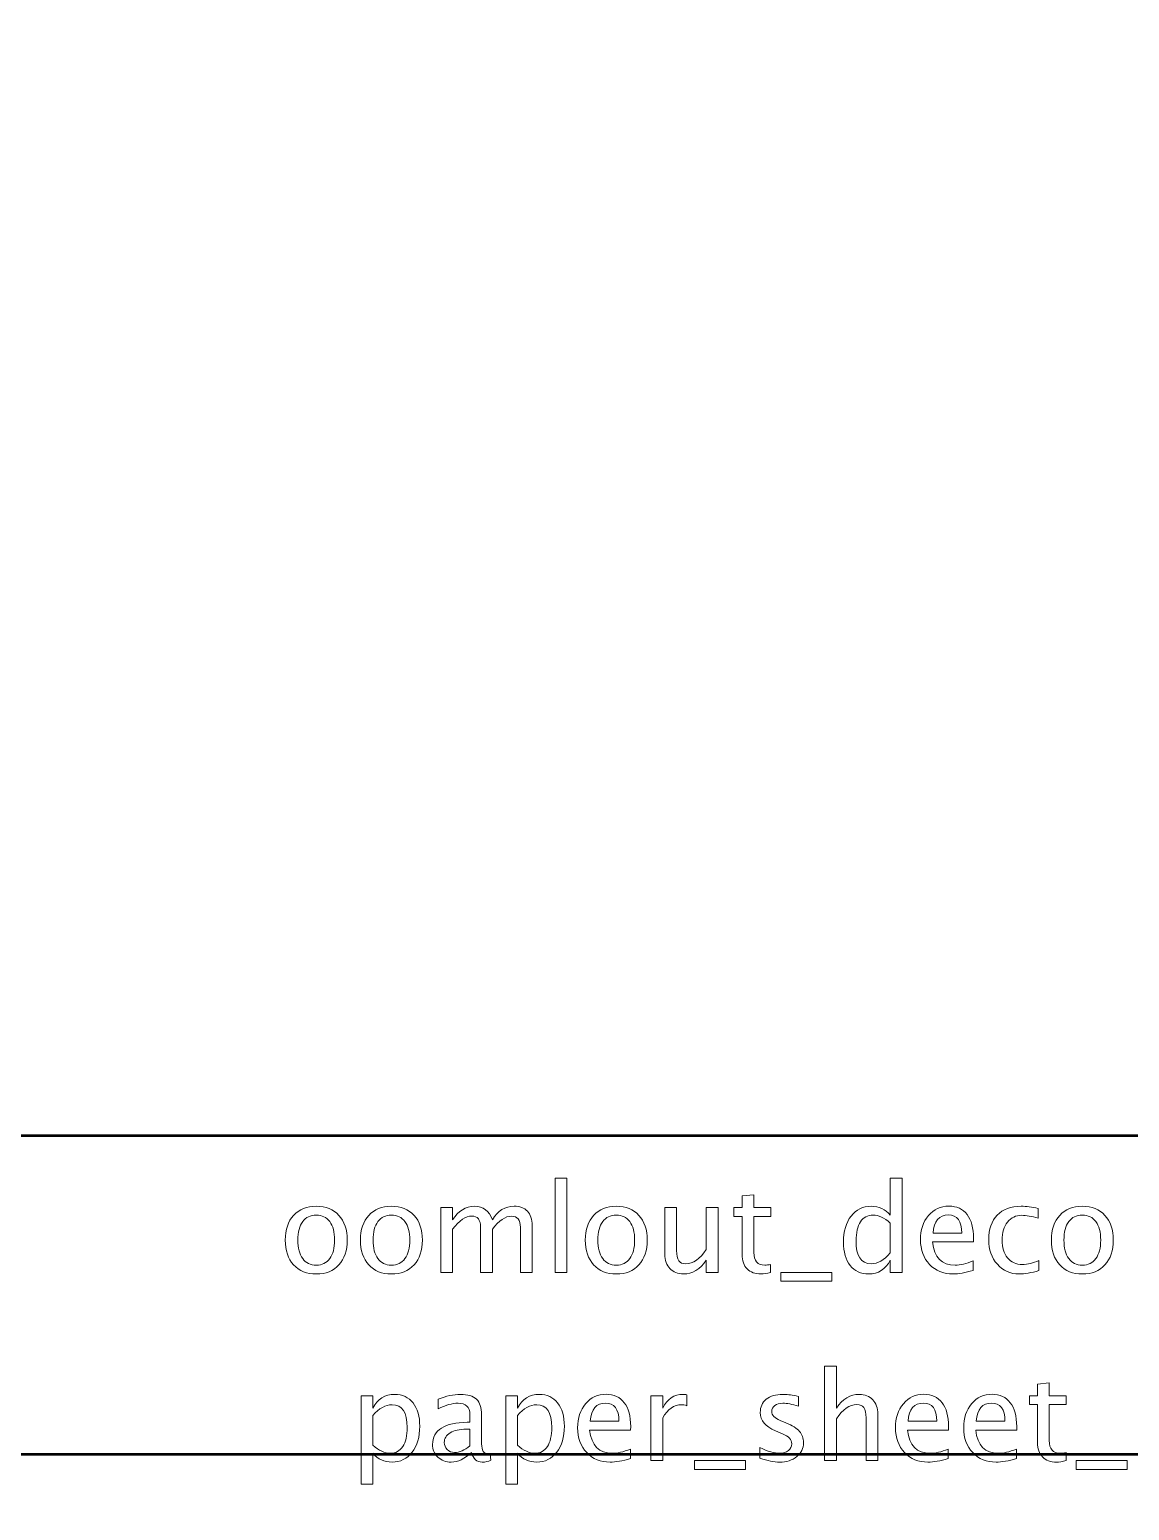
# Model space of a CAD drawing. Header units: centimetres. Extents: x -144 to 123, y -121 to 149.
# Drawn here: x -26.61 to -19.01, y -45.39 to -35.15 of the extents above; entities that cross this region are included whole.
import ezdxf

# ---------------------------------------------------------------- set-up
doc = ezdxf.new("R2010")
doc.units = ezdxf.units.CM
doc.header["$MEASUREMENT"] = 0
doc.layers.add('Layer 1', color=7, linetype='Continuous')

msp = doc.modelspace()

# ---------------------------------------------------------------- linework, layer by layer
at = {"layer": 'Layer 1', "color": 4, "lineweight": 53}
msp.add_lwpolyline([(-38, -44.99997), (8, -44.99997), (8, 19.00001), (-38, 19.00001), (-38, -44.99997)], close=True, dxfattribs=at)
at = {"layer": 'Layer 1', "lineweight": 53}
msp.add_open_spline([(-38.95, -46.7), (-38.95, -46.7), (-38.95, -43.3), (-38.95, -43.3), (-38.95, -43.3), (-38.95, -43.02386), (-38.72614, -42.8), (-38.45, -42.8), (-38.45, -42.8), (-38.45, -42.8), (8.45, -42.8), (8.45, -42.8), (8.45, -42.8), (8.72614, -42.8), (8.95, -43.02386), (8.95, -43.3), (8.95, -43.3), (8.95, -43.3), (8.95, -46.7), (8.95, -46.7), (8.95, -46.7), (8.95, -46.97614), (8.72614, -47.2), (8.45, -47.2), (8.45, -47.2), (8.45, -47.2), (-38.45, -47.2), (-38.45, -47.2), (-38.45, -47.2), (-38.72614, -47.2), (-38.95, -46.97614), (-38.95, -46.7)], degree=3, knots=[0, 0, 0, 0, 0.11111111, 0.11111111, 0.11111111, 0.11111111, 0.22222222, 0.22222222, 0.22222222, 0.22222222, 0.33333333, 0.33333333, 0.33333333, 0.33333333, 0.44444444, 0.44444444, 0.44444444, 0.44444444, 0.55555556, 0.55555556, 0.55555556, 0.55555556, 0.66666667, 0.66666667, 0.66666667, 0.66666667, 0.77777778, 0.77777778, 0.77777778, 0.77777778, 1, 1, 1, 1], dxfattribs=at)
at = {"layer": 'Layer 1', "color": 5, "lineweight": 9}
for points, knots in [([(-22.97862, -43.74469), (-22.97862, -43.74469), (-22.97862, -43.09191), (-22.97862, -43.09191), (-22.97862, -43.09191), (-22.97862, -43.09191), (-22.89734, -43.09191), (-22.89734, -43.09191), (-22.89734, -43.09191), (-22.89734, -43.09191), (-22.89734, -43.74469), (-22.89734, -43.74469), (-22.89734, -43.74469), (-22.89734, -43.74469), (-22.97862, -43.74469), (-22.97862, -43.74469)], [0, 0, 0, 0, 0.2, 0.2, 0.2, 0.2, 0.4, 0.4, 0.4, 0.4, 0.6, 0.6, 0.6, 0.6, 1, 1, 1, 1]), ([(-20.65959, -43.74469), (-20.65959, -43.74469), (-20.65959, -43.66045), (-20.65959, -43.66045), (-20.65959, -43.66045), (-20.69275, -43.72338), (-20.7427, -43.75485), (-20.80945, -43.75485), (-20.80945, -43.75485), (-20.86363, -43.75485), (-20.90625, -43.73524), (-20.93729, -43.69587), (-20.93729, -43.69587), (-20.96834, -43.6565), (-20.98386, -43.60273), (-20.98386, -43.53457), (-20.98386, -43.53457), (-20.98386, -43.46007), (-20.96622, -43.4001), (-20.93108, -43.35466), (-20.93108, -43.35466), (-20.89581, -43.30936), (-20.84952, -43.28664), (-20.79209, -43.28664), (-20.79209, -43.28664), (-20.73889, -43.28664), (-20.69458, -43.30696), (-20.65959, -43.34774), (-20.65959, -43.34774), (-20.65959, -43.34774), (-20.65959, -43.09191), (-20.65959, -43.09191), (-20.65959, -43.09191), (-20.65959, -43.09191), (-20.5783, -43.09191), (-20.5783, -43.09191), (-20.5783, -43.09191), (-20.5783, -43.09191), (-20.5783, -43.74469), (-20.5783, -43.74469), (-20.5783, -43.74469), (-20.5783, -43.74469), (-20.65959, -43.74469), (-20.65959, -43.74469)], [0, 0, 0, 0, 0.08333333, 0.08333333, 0.08333333, 0.08333333, 0.16666667, 0.16666667, 0.16666667, 0.16666667, 0.25, 0.25, 0.25, 0.25, 0.33333333, 0.33333333, 0.33333333, 0.33333333, 0.41666667, 0.41666667, 0.41666667, 0.41666667, 0.5, 0.5, 0.5, 0.5, 0.58333333, 0.58333333, 0.58333333, 0.58333333, 0.66666667, 0.66666667, 0.66666667, 0.66666667, 0.75, 0.75, 0.75, 0.75, 0.83333333, 0.83333333, 0.83333333, 0.83333333, 1, 1, 1, 1]), ([(-21.48763, -43.74455), (-21.51275, -43.75146), (-21.53462, -43.75485), (-21.5531, -43.75485), (-21.5531, -43.75485), (-21.59459, -43.75485), (-21.62691, -43.743), (-21.65005, -43.71929), (-21.65005, -43.71929), (-21.67333, -43.69558), (-21.6849, -43.6627), (-21.6849, -43.62051), (-21.6849, -43.62051), (-21.6849, -43.62051), (-21.6849, -43.35692), (-21.6849, -43.35692), (-21.6849, -43.35692), (-21.6849, -43.35692), (-21.74107, -43.35692), (-21.74107, -43.35692), (-21.74107, -43.35692), (-21.74107, -43.35692), (-21.74107, -43.29595), (-21.74107, -43.29595), (-21.74107, -43.29595), (-21.74107, -43.29595), (-21.6849, -43.29595), (-21.6849, -43.29595), (-21.6849, -43.29595), (-21.6849, -43.29595), (-21.6849, -43.21482), (-21.6849, -43.21482), (-21.6849, -43.21482), (-21.6849, -43.21482), (-21.60362, -43.20705), (-21.60362, -43.20705), (-21.60362, -43.20705), (-21.60362, -43.20705), (-21.60362, -43.29595), (-21.60362, -43.29595), (-21.60362, -43.29595), (-21.60362, -43.29595), (-21.48594, -43.29595), (-21.48594, -43.29595), (-21.48594, -43.29595), (-21.48594, -43.29595), (-21.48594, -43.35692), (-21.48594, -43.35692), (-21.48594, -43.35692), (-21.48594, -43.35692), (-21.60362, -43.35692), (-21.60362, -43.35692), (-21.60362, -43.35692), (-21.60362, -43.35692), (-21.60362, -43.60584), (-21.60362, -43.60584), (-21.60362, -43.60584), (-21.60362, -43.66454), (-21.57808, -43.69389), (-21.52714, -43.69389), (-21.52714, -43.69389), (-21.51627, -43.69389), (-21.50315, -43.69206), (-21.48763, -43.68853), (-21.48763, -43.68853), (-21.48763, -43.68853), (-21.48763, -43.74455), (-21.48763, -43.74455)], [0, 0, 0, 0, 0.05555556, 0.05555556, 0.05555556, 0.05555556, 0.11111111, 0.11111111, 0.11111111, 0.11111111, 0.16666667, 0.16666667, 0.16666667, 0.16666667, 0.22222222, 0.22222222, 0.22222222, 0.22222222, 0.27777778, 0.27777778, 0.27777778, 0.27777778, 0.33333333, 0.33333333, 0.33333333, 0.33333333, 0.38888889, 0.38888889, 0.38888889, 0.38888889, 0.44444444, 0.44444444, 0.44444444, 0.44444444, 0.5, 0.5, 0.5, 0.5, 0.55555556, 0.55555556, 0.55555556, 0.55555556, 0.61111111, 0.61111111, 0.61111111, 0.61111111, 0.66666667, 0.66666667, 0.66666667, 0.66666667, 0.72222222, 0.72222222, 0.72222222, 0.72222222, 0.77777778, 0.77777778, 0.77777778, 0.77777778, 0.83333333, 0.83333333, 0.83333333, 0.83333333, 0.88888889, 0.88888889, 0.88888889, 0.88888889, 1, 1, 1, 1]), ([(-24.63076, -43.75485), (-24.69666, -43.75485), (-24.74887, -43.73382), (-24.78726, -43.69177), (-24.78726, -43.69177), (-24.82578, -43.64972), (-24.84497, -43.59257), (-24.84497, -43.52046), (-24.84497, -43.52046), (-24.84497, -43.4485), (-24.82578, -43.39149), (-24.78726, -43.34958), (-24.78726, -43.34958), (-24.74887, -43.30767), (-24.69666, -43.28664), (-24.63076, -43.28664), (-24.63076, -43.28664), (-24.56486, -43.28664), (-24.51265, -43.30767), (-24.47427, -43.34958), (-24.47427, -43.34958), (-24.43575, -43.39149), (-24.41655, -43.4485), (-24.41655, -43.52046), (-24.41655, -43.52046), (-24.41655, -43.59257), (-24.43575, -43.64972), (-24.47427, -43.69177), (-24.47427, -43.69177), (-24.51265, -43.73382), (-24.56486, -43.75485), (-24.63076, -43.75485)], [0, 0, 0, 0, 0.11111111, 0.11111111, 0.11111111, 0.11111111, 0.22222222, 0.22222222, 0.22222222, 0.22222222, 0.33333333, 0.33333333, 0.33333333, 0.33333333, 0.44444444, 0.44444444, 0.44444444, 0.44444444, 0.55555556, 0.55555556, 0.55555556, 0.55555556, 0.66666667, 0.66666667, 0.66666667, 0.66666667, 0.77777778, 0.77777778, 0.77777778, 0.77777778, 1, 1, 1, 1]), ([(-24.11062, -43.75485), (-24.17652, -43.75485), (-24.22873, -43.73382), (-24.26712, -43.69177), (-24.26712, -43.69177), (-24.30564, -43.64972), (-24.32483, -43.59257), (-24.32483, -43.52046), (-24.32483, -43.52046), (-24.32483, -43.4485), (-24.30564, -43.39149), (-24.26712, -43.34958), (-24.26712, -43.34958), (-24.22873, -43.30767), (-24.17652, -43.28664), (-24.11062, -43.28664), (-24.11062, -43.28664), (-24.04472, -43.28664), (-23.99251, -43.30767), (-23.95413, -43.34958), (-23.95413, -43.34958), (-23.91561, -43.39149), (-23.89641, -43.4485), (-23.89641, -43.52046), (-23.89641, -43.52046), (-23.89641, -43.59257), (-23.91561, -43.64972), (-23.95413, -43.69177), (-23.95413, -43.69177), (-23.99251, -43.73382), (-24.04472, -43.75485), (-24.11062, -43.75485)], [0, 0, 0, 0, 0.11111111, 0.11111111, 0.11111111, 0.11111111, 0.22222222, 0.22222222, 0.22222222, 0.22222222, 0.33333333, 0.33333333, 0.33333333, 0.33333333, 0.44444444, 0.44444444, 0.44444444, 0.44444444, 0.55555556, 0.55555556, 0.55555556, 0.55555556, 0.66666667, 0.66666667, 0.66666667, 0.66666667, 0.77777778, 0.77777778, 0.77777778, 0.77777778, 1, 1, 1, 1]), ([(-23.76913, -43.74469), (-23.76913, -43.74469), (-23.76913, -43.29595), (-23.76913, -43.29595), (-23.76913, -43.29595), (-23.76913, -43.29595), (-23.68785, -43.29595), (-23.68785, -43.29595), (-23.68785, -43.29595), (-23.68785, -43.29595), (-23.68785, -43.38076), (-23.68785, -43.38076), (-23.68785, -43.38076), (-23.6482, -43.31797), (-23.5974, -43.28664), (-23.53517, -43.28664), (-23.53517, -43.28664), (-23.47519, -43.28664), (-23.43441, -43.31797), (-23.41268, -43.38076), (-23.41268, -43.38076), (-23.37416, -43.3174), (-23.32392, -43.28579), (-23.26226, -43.28579), (-23.26226, -43.28579), (-23.22289, -43.28579), (-23.19227, -43.29737), (-23.17039, -43.32065), (-23.17039, -43.32065), (-23.14852, -43.34393), (-23.13751, -43.37653), (-23.13751, -43.41844), (-23.13751, -43.41844), (-23.13751, -43.41844), (-23.13751, -43.74469), (-23.13751, -43.74469), (-23.13751, -43.74469), (-23.13751, -43.74469), (-23.21879, -43.74469), (-23.21879, -43.74469), (-23.21879, -43.74469), (-23.21879, -43.74469), (-23.21879, -43.43185), (-23.21879, -43.43185), (-23.21879, -43.43185), (-23.21879, -43.38076), (-23.23911, -43.35522), (-23.27975, -43.35522), (-23.27975, -43.35522), (-23.32195, -43.35522), (-23.36626, -43.385), (-23.41268, -43.44469), (-23.41268, -43.44469), (-23.41268, -43.44469), (-23.41268, -43.74469), (-23.41268, -43.74469), (-23.41268, -43.74469), (-23.41268, -43.74469), (-23.49396, -43.74469), (-23.49396, -43.74469), (-23.49396, -43.74469), (-23.49396, -43.74469), (-23.49396, -43.43156), (-23.49396, -43.43156), (-23.49396, -43.43156), (-23.49396, -43.38006), (-23.51456, -43.35438), (-23.55591, -43.35438), (-23.55591, -43.35438), (-23.59697, -43.35438), (-23.641, -43.38429), (-23.68785, -43.44426), (-23.68785, -43.44426), (-23.68785, -43.44426), (-23.68785, -43.74469), (-23.68785, -43.74469), (-23.68785, -43.74469), (-23.68785, -43.74469), (-23.76913, -43.74469), (-23.76913, -43.74469)], [0, 0, 0, 0, 0.04761905, 0.04761905, 0.04761905, 0.04761905, 0.0952381, 0.0952381, 0.0952381, 0.0952381, 0.14285714, 0.14285714, 0.14285714, 0.14285714, 0.19047619, 0.19047619, 0.19047619, 0.19047619, 0.23809524, 0.23809524, 0.23809524, 0.23809524, 0.28571429, 0.28571429, 0.28571429, 0.28571429, 0.33333333, 0.33333333, 0.33333333, 0.33333333, 0.38095238, 0.38095238, 0.38095238, 0.38095238, 0.42857143, 0.42857143, 0.42857143, 0.42857143, 0.47619048, 0.47619048, 0.47619048, 0.47619048, 0.52380952, 0.52380952, 0.52380952, 0.52380952, 0.57142857, 0.57142857, 0.57142857, 0.57142857, 0.61904762, 0.61904762, 0.61904762, 0.61904762, 0.66666667, 0.66666667, 0.66666667, 0.66666667, 0.71428571, 0.71428571, 0.71428571, 0.71428571, 0.76190476, 0.76190476, 0.76190476, 0.76190476, 0.80952381, 0.80952381, 0.80952381, 0.80952381, 0.85714286, 0.85714286, 0.85714286, 0.85714286, 0.9047619, 0.9047619, 0.9047619, 0.9047619, 1, 1, 1, 1]), ([(-22.55528, -43.75485), (-22.62118, -43.75485), (-22.67339, -43.73382), (-22.71178, -43.69177), (-22.71178, -43.69177), (-22.7503, -43.64972), (-22.76949, -43.59257), (-22.76949, -43.52046), (-22.76949, -43.52046), (-22.76949, -43.4485), (-22.7503, -43.39149), (-22.71178, -43.34958), (-22.71178, -43.34958), (-22.67339, -43.30767), (-22.62118, -43.28664), (-22.55528, -43.28664), (-22.55528, -43.28664), (-22.48938, -43.28664), (-22.43717, -43.30767), (-22.39879, -43.34958), (-22.39879, -43.34958), (-22.36027, -43.39149), (-22.34107, -43.4485), (-22.34107, -43.52046), (-22.34107, -43.52046), (-22.34107, -43.59257), (-22.36027, -43.64972), (-22.39879, -43.69177), (-22.39879, -43.69177), (-22.43717, -43.73382), (-22.48938, -43.75485), (-22.55528, -43.75485)], [0, 0, 0, 0, 0.11111111, 0.11111111, 0.11111111, 0.11111111, 0.22222222, 0.22222222, 0.22222222, 0.22222222, 0.33333333, 0.33333333, 0.33333333, 0.33333333, 0.44444444, 0.44444444, 0.44444444, 0.44444444, 0.55555556, 0.55555556, 0.55555556, 0.55555556, 0.66666667, 0.66666667, 0.66666667, 0.66666667, 0.77777778, 0.77777778, 0.77777778, 0.77777778, 1, 1, 1, 1]), ([(-21.9327, -43.74469), (-21.9327, -43.74469), (-21.9327, -43.66031), (-21.9327, -43.66031), (-21.9327, -43.66031), (-21.97602, -43.72338), (-22.02865, -43.75485), (-22.09046, -43.75485), (-22.09046, -43.75485), (-22.12969, -43.75485), (-22.16087, -43.74257), (-22.18402, -43.71788), (-22.18402, -43.71788), (-22.2073, -43.69318), (-22.21887, -43.66002), (-22.21887, -43.61811), (-22.21887, -43.61811), (-22.21887, -43.61811), (-22.21887, -43.29595), (-22.21887, -43.29595), (-22.21887, -43.29595), (-22.21887, -43.29595), (-22.13759, -43.29595), (-22.13759, -43.29595), (-22.13759, -43.29595), (-22.13759, -43.29595), (-22.13759, -43.59158), (-22.13759, -43.59158), (-22.13759, -43.59158), (-22.13759, -43.62531), (-22.13265, -43.64916), (-22.12291, -43.66327), (-22.12291, -43.66327), (-22.11304, -43.67752), (-22.09667, -43.68458), (-22.07367, -43.68458), (-22.07367, -43.68458), (-22.02399, -43.68458), (-21.97686, -43.65198), (-21.9327, -43.58664), (-21.9327, -43.58664), (-21.9327, -43.58664), (-21.9327, -43.29595), (-21.9327, -43.29595), (-21.9327, -43.29595), (-21.9327, -43.29595), (-21.85141, -43.29595), (-21.85141, -43.29595), (-21.85141, -43.29595), (-21.85141, -43.29595), (-21.85141, -43.74469), (-21.85141, -43.74469), (-21.85141, -43.74469), (-21.85141, -43.74469), (-21.9327, -43.74469), (-21.9327, -43.74469)], [0, 0, 0, 0, 0.06666667, 0.06666667, 0.06666667, 0.06666667, 0.13333333, 0.13333333, 0.13333333, 0.13333333, 0.2, 0.2, 0.2, 0.2, 0.26666667, 0.26666667, 0.26666667, 0.26666667, 0.33333333, 0.33333333, 0.33333333, 0.33333333, 0.4, 0.4, 0.4, 0.4, 0.46666667, 0.46666667, 0.46666667, 0.46666667, 0.53333333, 0.53333333, 0.53333333, 0.53333333, 0.6, 0.6, 0.6, 0.6, 0.66666667, 0.66666667, 0.66666667, 0.66666667, 0.73333333, 0.73333333, 0.73333333, 0.73333333, 0.8, 0.8, 0.8, 0.8, 0.86666667, 0.86666667, 0.86666667, 0.86666667, 1, 1, 1, 1]), ([(-20.08611, -43.7303), (-20.14072, -43.74667), (-20.18742, -43.75485), (-20.22637, -43.75485), (-20.22637, -43.75485), (-20.29283, -43.75485), (-20.34688, -43.73284), (-20.38851, -43.68895), (-20.38851, -43.68895), (-20.43014, -43.64507), (-20.45102, -43.5882), (-20.45102, -43.51821), (-20.45102, -43.51821), (-20.45102, -43.45033), (-20.43268, -43.39459), (-20.39585, -43.35099), (-20.39585, -43.35099), (-20.35902, -43.30753), (-20.31188, -43.28579), (-20.25445, -43.28579), (-20.25445, -43.28579), (-20.20012, -43.28579), (-20.15807, -43.30513), (-20.12844, -43.34379), (-20.12844, -43.34379), (-20.09881, -43.38246), (-20.08399, -43.43721), (-20.08399, -43.50819), (-20.08399, -43.50819), (-20.08399, -43.50819), (-20.08441, -43.53302), (-20.08441, -43.53302), (-20.08441, -43.53302), (-20.08441, -43.53302), (-20.36805, -43.53302), (-20.36805, -43.53302), (-20.36805, -43.53302), (-20.35619, -43.64027), (-20.30384, -43.69389), (-20.21113, -43.69389), (-20.21113, -43.69389), (-20.17712, -43.69389), (-20.13549, -43.68429), (-20.08611, -43.6651), (-20.08611, -43.6651), (-20.08611, -43.6651), (-20.08611, -43.7303), (-20.08611, -43.7303)], [0, 0, 0, 0, 0.07692308, 0.07692308, 0.07692308, 0.07692308, 0.15384615, 0.15384615, 0.15384615, 0.15384615, 0.23076923, 0.23076923, 0.23076923, 0.23076923, 0.30769231, 0.30769231, 0.30769231, 0.30769231, 0.38461538, 0.38461538, 0.38461538, 0.38461538, 0.46153846, 0.46153846, 0.46153846, 0.46153846, 0.53846154, 0.53846154, 0.53846154, 0.53846154, 0.61538462, 0.61538462, 0.61538462, 0.61538462, 0.69230769, 0.69230769, 0.69230769, 0.69230769, 0.76923077, 0.76923077, 0.76923077, 0.76923077, 0.84615385, 0.84615385, 0.84615385, 0.84615385, 1, 1, 1, 1]), ([(-19.63215, -43.73114), (-19.68478, -43.74695), (-19.73022, -43.75485), (-19.76846, -43.75485), (-19.76846, -43.75485), (-19.82914, -43.75485), (-19.87937, -43.73241), (-19.91931, -43.68768), (-19.91931, -43.68768), (-19.95924, -43.64281), (-19.97928, -43.58622), (-19.97928, -43.51806), (-19.97928, -43.51806), (-19.97928, -43.44525), (-19.95952, -43.38838), (-19.92001, -43.34774), (-19.92001, -43.34774), (-19.8805, -43.30696), (-19.82533, -43.28664), (-19.75449, -43.28664), (-19.75449, -43.28664), (-19.71963, -43.28664), (-19.68041, -43.29144), (-19.63723, -43.30103), (-19.63723, -43.30103), (-19.63723, -43.30103), (-19.63723, -43.36962), (-19.63723, -43.36962), (-19.63723, -43.36962), (-19.68309, -43.35607), (-19.72048, -43.3493), (-19.74927, -43.3493), (-19.74927, -43.3493), (-19.79104, -43.3493), (-19.82448, -43.36496), (-19.84946, -43.39614), (-19.84946, -43.39614), (-19.87443, -43.42733), (-19.88699, -43.46896), (-19.88699, -43.52089), (-19.88699, -43.52089), (-19.88699, -43.57126), (-19.87401, -43.6119), (-19.84819, -43.64309), (-19.84819, -43.64309), (-19.82236, -43.67413), (-19.78864, -43.68966), (-19.74673, -43.68966), (-19.74673, -43.68966), (-19.70962, -43.68966), (-19.67152, -43.68006), (-19.63215, -43.66087), (-19.63215, -43.66087), (-19.63215, -43.66087), (-19.63215, -43.73114), (-19.63215, -43.73114)], [0, 0, 0, 0, 0.06666667, 0.06666667, 0.06666667, 0.06666667, 0.13333333, 0.13333333, 0.13333333, 0.13333333, 0.2, 0.2, 0.2, 0.2, 0.26666667, 0.26666667, 0.26666667, 0.26666667, 0.33333333, 0.33333333, 0.33333333, 0.33333333, 0.4, 0.4, 0.4, 0.4, 0.46666667, 0.46666667, 0.46666667, 0.46666667, 0.53333333, 0.53333333, 0.53333333, 0.53333333, 0.6, 0.6, 0.6, 0.6, 0.66666667, 0.66666667, 0.66666667, 0.66666667, 0.73333333, 0.73333333, 0.73333333, 0.73333333, 0.8, 0.8, 0.8, 0.8, 0.86666667, 0.86666667, 0.86666667, 0.86666667, 1, 1, 1, 1]), ([(-19.33143, -43.75485), (-19.39733, -43.75485), (-19.44954, -43.73382), (-19.48793, -43.69177), (-19.48793, -43.69177), (-19.52645, -43.64972), (-19.54564, -43.59257), (-19.54564, -43.52046), (-19.54564, -43.52046), (-19.54564, -43.4485), (-19.52645, -43.39149), (-19.48793, -43.34958), (-19.48793, -43.34958), (-19.44954, -43.30767), (-19.39733, -43.28664), (-19.33143, -43.28664), (-19.33143, -43.28664), (-19.26553, -43.28664), (-19.21332, -43.30767), (-19.17494, -43.34958), (-19.17494, -43.34958), (-19.13642, -43.39149), (-19.11722, -43.4485), (-19.11722, -43.52046), (-19.11722, -43.52046), (-19.11722, -43.59257), (-19.13642, -43.64972), (-19.17494, -43.69177), (-19.17494, -43.69177), (-19.21332, -43.73382), (-19.26553, -43.75485), (-19.33143, -43.75485)], [0, 0, 0, 0, 0.11111111, 0.11111111, 0.11111111, 0.11111111, 0.22222222, 0.22222222, 0.22222222, 0.22222222, 0.33333333, 0.33333333, 0.33333333, 0.33333333, 0.44444444, 0.44444444, 0.44444444, 0.44444444, 0.55555556, 0.55555556, 0.55555556, 0.55555556, 0.66666667, 0.66666667, 0.66666667, 0.66666667, 0.77777778, 0.77777778, 0.77777778, 0.77777778, 1, 1, 1, 1]), ([(-24.6309, -43.69389), (-24.59069, -43.69389), (-24.55936, -43.67879), (-24.53706, -43.64845), (-24.53706, -43.64845), (-24.51491, -43.61825), (-24.50376, -43.5755), (-24.50376, -43.52046), (-24.50376, -43.52046), (-24.50376, -43.46557), (-24.51491, -43.42296), (-24.53706, -43.39276), (-24.53706, -43.39276), (-24.55936, -43.3627), (-24.59069, -43.3476), (-24.6309, -43.3476), (-24.6309, -43.3476), (-24.67126, -43.3476), (-24.70259, -43.3627), (-24.7246, -43.39276), (-24.7246, -43.39276), (-24.74676, -43.42296), (-24.75776, -43.46557), (-24.75776, -43.52046), (-24.75776, -43.52046), (-24.75776, -43.5755), (-24.74676, -43.61825), (-24.7246, -43.64845), (-24.7246, -43.64845), (-24.70259, -43.67879), (-24.67126, -43.69389), (-24.6309, -43.69389)], [0, 0, 0, 0, 0.11111111, 0.11111111, 0.11111111, 0.11111111, 0.22222222, 0.22222222, 0.22222222, 0.22222222, 0.33333333, 0.33333333, 0.33333333, 0.33333333, 0.44444444, 0.44444444, 0.44444444, 0.44444444, 0.55555556, 0.55555556, 0.55555556, 0.55555556, 0.66666667, 0.66666667, 0.66666667, 0.66666667, 0.77777778, 0.77777778, 0.77777778, 0.77777778, 1, 1, 1, 1]), ([(-24.11076, -43.69389), (-24.07055, -43.69389), (-24.03922, -43.67879), (-24.01692, -43.64845), (-24.01692, -43.64845), (-23.99477, -43.61825), (-23.98362, -43.5755), (-23.98362, -43.52046), (-23.98362, -43.52046), (-23.98362, -43.46557), (-23.99477, -43.42296), (-24.01692, -43.39276), (-24.01692, -43.39276), (-24.03922, -43.3627), (-24.07055, -43.3476), (-24.11076, -43.3476), (-24.11076, -43.3476), (-24.15112, -43.3476), (-24.18245, -43.3627), (-24.20446, -43.39276), (-24.20446, -43.39276), (-24.22662, -43.42296), (-24.23762, -43.46557), (-24.23762, -43.52046), (-24.23762, -43.52046), (-24.23762, -43.5755), (-24.22662, -43.61825), (-24.20446, -43.64845), (-24.20446, -43.64845), (-24.18245, -43.67879), (-24.15112, -43.69389), (-24.11076, -43.69389)], [0, 0, 0, 0, 0.11111111, 0.11111111, 0.11111111, 0.11111111, 0.22222222, 0.22222222, 0.22222222, 0.22222222, 0.33333333, 0.33333333, 0.33333333, 0.33333333, 0.44444444, 0.44444444, 0.44444444, 0.44444444, 0.55555556, 0.55555556, 0.55555556, 0.55555556, 0.66666667, 0.66666667, 0.66666667, 0.66666667, 0.77777778, 0.77777778, 0.77777778, 0.77777778, 1, 1, 1, 1]), ([(-22.55542, -43.69389), (-22.51521, -43.69389), (-22.48388, -43.67879), (-22.46158, -43.64845), (-22.46158, -43.64845), (-22.43943, -43.61825), (-22.42828, -43.5755), (-22.42828, -43.52046), (-22.42828, -43.52046), (-22.42828, -43.46557), (-22.43943, -43.42296), (-22.46158, -43.39276), (-22.46158, -43.39276), (-22.48388, -43.3627), (-22.51521, -43.3476), (-22.55542, -43.3476), (-22.55542, -43.3476), (-22.59578, -43.3476), (-22.62711, -43.3627), (-22.64912, -43.39276), (-22.64912, -43.39276), (-22.67128, -43.42296), (-22.68228, -43.46557), (-22.68228, -43.52046), (-22.68228, -43.52046), (-22.68228, -43.5755), (-22.67128, -43.61825), (-22.64912, -43.64845), (-22.64912, -43.64845), (-22.62711, -43.67879), (-22.59578, -43.69389), (-22.55542, -43.69389)], [0, 0, 0, 0, 0.11111111, 0.11111111, 0.11111111, 0.11111111, 0.22222222, 0.22222222, 0.22222222, 0.22222222, 0.33333333, 0.33333333, 0.33333333, 0.33333333, 0.44444444, 0.44444444, 0.44444444, 0.44444444, 0.55555556, 0.55555556, 0.55555556, 0.55555556, 0.66666667, 0.66666667, 0.66666667, 0.66666667, 0.77777778, 0.77777778, 0.77777778, 0.77777778, 1, 1, 1, 1]), ([(-20.65959, -43.40334), (-20.70178, -43.36623), (-20.74171, -43.3476), (-20.77953, -43.3476), (-20.77953, -43.3476), (-20.81678, -43.3476), (-20.84557, -43.36312), (-20.86603, -43.39431), (-20.86603, -43.39431), (-20.88649, -43.42535), (-20.89665, -43.46938), (-20.89665, -43.52639), (-20.89665, -43.52639), (-20.89665, -43.63124), (-20.86194, -43.68373), (-20.79237, -43.68373), (-20.79237, -43.68373), (-20.74722, -43.68373), (-20.70291, -43.65904), (-20.65959, -43.60979), (-20.65959, -43.60979), (-20.65959, -43.60979), (-20.65959, -43.40334), (-20.65959, -43.40334)], [0, 0, 0, 0, 0.14285714, 0.14285714, 0.14285714, 0.14285714, 0.28571429, 0.28571429, 0.28571429, 0.28571429, 0.42857143, 0.42857143, 0.42857143, 0.42857143, 0.57142857, 0.57142857, 0.57142857, 0.57142857, 0.71428571, 0.71428571, 0.71428571, 0.71428571, 1, 1, 1, 1]), ([(-20.36381, -43.47206), (-20.36381, -43.47206), (-20.16569, -43.47206), (-20.16569, -43.47206), (-20.16569, -43.47206), (-20.16569, -43.38852), (-20.19688, -43.34676), (-20.25911, -43.34676), (-20.25911, -43.34676), (-20.32176, -43.34676), (-20.35662, -43.38852), (-20.36381, -43.47206)], [0, 0, 0, 0, 0.25, 0.25, 0.25, 0.25, 0.5, 0.5, 0.5, 0.5, 1, 1, 1, 1]), ([(-19.33157, -43.69389), (-19.29136, -43.69389), (-19.26003, -43.67879), (-19.23773, -43.64845), (-19.23773, -43.64845), (-19.21558, -43.61825), (-19.20443, -43.5755), (-19.20443, -43.52046), (-19.20443, -43.52046), (-19.20443, -43.46557), (-19.21558, -43.42296), (-19.23773, -43.39276), (-19.23773, -43.39276), (-19.26003, -43.3627), (-19.29136, -43.3476), (-19.33157, -43.3476), (-19.33157, -43.3476), (-19.37193, -43.3476), (-19.40326, -43.3627), (-19.42527, -43.39276), (-19.42527, -43.39276), (-19.44743, -43.42296), (-19.45843, -43.46557), (-19.45843, -43.52046), (-19.45843, -43.52046), (-19.45843, -43.5755), (-19.44743, -43.61825), (-19.42527, -43.64845), (-19.42527, -43.64845), (-19.40326, -43.67879), (-19.37193, -43.69389), (-19.33157, -43.69389)], [0, 0, 0, 0, 0.11111111, 0.11111111, 0.11111111, 0.11111111, 0.22222222, 0.22222222, 0.22222222, 0.22222222, 0.33333333, 0.33333333, 0.33333333, 0.33333333, 0.44444444, 0.44444444, 0.44444444, 0.44444444, 0.55555556, 0.55555556, 0.55555556, 0.55555556, 0.66666667, 0.66666667, 0.66666667, 0.66666667, 0.77777778, 0.77777778, 0.77777778, 0.77777778, 1, 1, 1, 1]), ([(-21.41736, -43.80565), (-21.41736, -43.80565), (-21.41736, -43.74469), (-21.41736, -43.74469), (-21.41736, -43.74469), (-21.41736, -43.74469), (-21.06515, -43.74469), (-21.06515, -43.74469), (-21.06515, -43.74469), (-21.06515, -43.74469), (-21.06515, -43.80565), (-21.06515, -43.80565), (-21.06515, -43.80565), (-21.06515, -43.80565), (-21.41736, -43.80565), (-21.41736, -43.80565)], [0, 0, 0, 0, 0.2, 0.2, 0.2, 0.2, 0.4, 0.4, 0.4, 0.4, 0.6, 0.6, 0.6, 0.6, 1, 1, 1, 1]), ([(-21.1139, -45.04573), (-21.1139, -45.04573), (-21.1139, -44.39295), (-21.1139, -44.39295), (-21.1139, -44.39295), (-21.1139, -44.39295), (-21.03262, -44.39295), (-21.03262, -44.39295), (-21.03262, -44.39295), (-21.03262, -44.39295), (-21.03262, -44.6818), (-21.03262, -44.6818), (-21.03262, -44.6818), (-20.98958, -44.61901), (-20.9368, -44.58768), (-20.87443, -44.58768), (-20.87443, -44.58768), (-20.8352, -44.58768), (-20.80402, -44.59996), (-20.78102, -44.62465), (-20.78102, -44.62465), (-20.75802, -44.64921), (-20.74644, -44.68237), (-20.74644, -44.72385), (-20.74644, -44.72385), (-20.74644, -44.72385), (-20.74644, -45.04573), (-20.74644, -45.04573), (-20.74644, -45.04573), (-20.74644, -45.04573), (-20.82773, -45.04573), (-20.82773, -45.04573), (-20.82773, -45.04573), (-20.82773, -45.04573), (-20.82773, -44.75038), (-20.82773, -44.75038), (-20.82773, -44.75038), (-20.82773, -44.71708), (-20.83266, -44.69337), (-20.8424, -44.67926), (-20.8424, -44.67926), (-20.85228, -44.66501), (-20.86851, -44.65796), (-20.89123, -44.65796), (-20.89123, -44.65796), (-20.94118, -44.65796), (-20.98831, -44.69055), (-21.03262, -44.75575), (-21.03262, -44.75575), (-21.03262, -44.75575), (-21.03262, -45.04573), (-21.03262, -45.04573), (-21.03262, -45.04573), (-21.03262, -45.04573), (-21.1139, -45.04573), (-21.1139, -45.04573)], [0, 0, 0, 0, 0.06666667, 0.06666667, 0.06666667, 0.06666667, 0.13333333, 0.13333333, 0.13333333, 0.13333333, 0.2, 0.2, 0.2, 0.2, 0.26666667, 0.26666667, 0.26666667, 0.26666667, 0.33333333, 0.33333333, 0.33333333, 0.33333333, 0.4, 0.4, 0.4, 0.4, 0.46666667, 0.46666667, 0.46666667, 0.46666667, 0.53333333, 0.53333333, 0.53333333, 0.53333333, 0.6, 0.6, 0.6, 0.6, 0.66666667, 0.66666667, 0.66666667, 0.66666667, 0.73333333, 0.73333333, 0.73333333, 0.73333333, 0.8, 0.8, 0.8, 0.8, 0.86666667, 0.86666667, 0.86666667, 0.86666667, 1, 1, 1, 1]), ([(-19.44426, -45.04559), (-19.46938, -45.0525), (-19.49125, -45.05589), (-19.50973, -45.05589), (-19.50973, -45.05589), (-19.55122, -45.05589), (-19.58354, -45.04404), (-19.60668, -45.02033), (-19.60668, -45.02033), (-19.62996, -44.99662), (-19.64153, -44.96374), (-19.64153, -44.92155), (-19.64153, -44.92155), (-19.64153, -44.92155), (-19.64153, -44.65796), (-19.64153, -44.65796), (-19.64153, -44.65796), (-19.64153, -44.65796), (-19.6977, -44.65796), (-19.6977, -44.65796), (-19.6977, -44.65796), (-19.6977, -44.65796), (-19.6977, -44.59699), (-19.6977, -44.59699), (-19.6977, -44.59699), (-19.6977, -44.59699), (-19.64153, -44.59699), (-19.64153, -44.59699), (-19.64153, -44.59699), (-19.64153, -44.59699), (-19.64153, -44.51586), (-19.64153, -44.51586), (-19.64153, -44.51586), (-19.64153, -44.51586), (-19.56025, -44.50809), (-19.56025, -44.50809), (-19.56025, -44.50809), (-19.56025, -44.50809), (-19.56025, -44.59699), (-19.56025, -44.59699), (-19.56025, -44.59699), (-19.56025, -44.59699), (-19.44257, -44.59699), (-19.44257, -44.59699), (-19.44257, -44.59699), (-19.44257, -44.59699), (-19.44257, -44.65796), (-19.44257, -44.65796), (-19.44257, -44.65796), (-19.44257, -44.65796), (-19.56025, -44.65796), (-19.56025, -44.65796), (-19.56025, -44.65796), (-19.56025, -44.65796), (-19.56025, -44.90688), (-19.56025, -44.90688), (-19.56025, -44.90688), (-19.56025, -44.96558), (-19.53471, -44.99493), (-19.48377, -44.99493), (-19.48377, -44.99493), (-19.4729, -44.99493), (-19.45978, -44.9931), (-19.44426, -44.98957), (-19.44426, -44.98957), (-19.44426, -44.98957), (-19.44426, -45.04559), (-19.44426, -45.04559)], [0, 0, 0, 0, 0.05555556, 0.05555556, 0.05555556, 0.05555556, 0.11111111, 0.11111111, 0.11111111, 0.11111111, 0.16666667, 0.16666667, 0.16666667, 0.16666667, 0.22222222, 0.22222222, 0.22222222, 0.22222222, 0.27777778, 0.27777778, 0.27777778, 0.27777778, 0.33333333, 0.33333333, 0.33333333, 0.33333333, 0.38888889, 0.38888889, 0.38888889, 0.38888889, 0.44444444, 0.44444444, 0.44444444, 0.44444444, 0.5, 0.5, 0.5, 0.5, 0.55555556, 0.55555556, 0.55555556, 0.55555556, 0.61111111, 0.61111111, 0.61111111, 0.61111111, 0.66666667, 0.66666667, 0.66666667, 0.66666667, 0.72222222, 0.72222222, 0.72222222, 0.72222222, 0.77777778, 0.77777778, 0.77777778, 0.77777778, 0.83333333, 0.83333333, 0.83333333, 0.83333333, 0.88888889, 0.88888889, 0.88888889, 0.88888889, 1, 1, 1, 1]), ([(-24.32025, -45.20914), (-24.32025, -45.20914), (-24.32025, -44.59699), (-24.32025, -44.59699), (-24.32025, -44.59699), (-24.32025, -44.59699), (-24.23897, -44.59699), (-24.23897, -44.59699), (-24.23897, -44.59699), (-24.23897, -44.59699), (-24.23897, -44.6818), (-24.23897, -44.6818), (-24.23897, -44.6818), (-24.20567, -44.61901), (-24.15557, -44.58768), (-24.08883, -44.58768), (-24.08883, -44.58768), (-24.03478, -44.58768), (-23.99231, -44.6073), (-23.96126, -44.64667), (-23.96126, -44.64667), (-23.93022, -44.68604), (-23.91469, -44.7398), (-23.91469, -44.80796), (-23.91469, -44.80796), (-23.91469, -44.88218), (-23.93233, -44.94215), (-23.96747, -44.98759), (-23.96747, -44.98759), (-24.00261, -45.03317), (-24.04889, -45.05589), (-24.10618, -45.05589), (-24.10618, -45.05589), (-24.15938, -45.05589), (-24.20369, -45.03557), (-24.23897, -44.99479), (-24.23897, -44.99479), (-24.23897, -44.99479), (-24.23897, -45.20914), (-24.23897, -45.20914), (-24.23897, -45.20914), (-24.23897, -45.20914), (-24.32025, -45.20914), (-24.32025, -45.20914)], [0, 0, 0, 0, 0.08333333, 0.08333333, 0.08333333, 0.08333333, 0.16666667, 0.16666667, 0.16666667, 0.16666667, 0.25, 0.25, 0.25, 0.25, 0.33333333, 0.33333333, 0.33333333, 0.33333333, 0.41666667, 0.41666667, 0.41666667, 0.41666667, 0.5, 0.5, 0.5, 0.5, 0.58333333, 0.58333333, 0.58333333, 0.58333333, 0.66666667, 0.66666667, 0.66666667, 0.66666667, 0.75, 0.75, 0.75, 0.75, 0.83333333, 0.83333333, 0.83333333, 0.83333333, 1, 1, 1, 1]), ([(-23.55613, -44.98858), (-23.60495, -45.03345), (-23.65194, -45.05589), (-23.6971, -45.05589), (-23.6971, -45.05589), (-23.73421, -45.05589), (-23.76511, -45.04432), (-23.78953, -45.02104), (-23.78953, -45.02104), (-23.81408, -44.99775), (-23.82636, -44.9684), (-23.82636, -44.93298), (-23.82636, -44.93298), (-23.82636, -44.88402), (-23.80575, -44.84634), (-23.76455, -44.82009), (-23.76455, -44.82009), (-23.72334, -44.79385), (-23.66422, -44.78072), (-23.58717, -44.78072), (-23.58717, -44.78072), (-23.58717, -44.78072), (-23.56812, -44.78072), (-23.56812, -44.78072), (-23.56812, -44.78072), (-23.56812, -44.78072), (-23.56812, -44.72668), (-23.56812, -44.72668), (-23.56812, -44.72668), (-23.56812, -44.67461), (-23.59522, -44.64864), (-23.64954, -44.64864), (-23.64954, -44.64864), (-23.69159, -44.64864), (-23.7376, -44.66191), (-23.78741, -44.68844), (-23.78741, -44.68844), (-23.78741, -44.68844), (-23.78741, -44.62155), (-23.78741, -44.62155), (-23.78741, -44.62155), (-23.73266, -44.59897), (-23.68101, -44.58768), (-23.63261, -44.58768), (-23.63261, -44.58768), (-23.5828, -44.58768), (-23.54597, -44.59897), (-23.5224, -44.62169), (-23.5224, -44.62169), (-23.4987, -44.64441), (-23.48684, -44.6794), (-23.48684, -44.72668), (-23.48684, -44.72668), (-23.48684, -44.72668), (-23.48684, -44.92945), (-23.48684, -44.92945), (-23.48684, -44.92945), (-23.48684, -44.97588), (-23.47259, -44.99916), (-23.44394, -44.99916), (-23.44394, -44.99916), (-23.44042, -44.99916), (-23.43519, -44.9986), (-23.42828, -44.99747), (-23.42828, -44.99747), (-23.42828, -44.99747), (-23.42249, -45.04263), (-23.42249, -45.04263), (-23.42249, -45.04263), (-23.44098, -45.05152), (-23.4613, -45.05589), (-23.4836, -45.05589), (-23.4836, -45.05589), (-23.52156, -45.05589), (-23.54569, -45.03345), (-23.55613, -44.98858)], [0, 0, 0, 0, 0.05, 0.05, 0.05, 0.05, 0.1, 0.1, 0.1, 0.1, 0.15, 0.15, 0.15, 0.15, 0.2, 0.2, 0.2, 0.2, 0.25, 0.25, 0.25, 0.25, 0.3, 0.3, 0.3, 0.3, 0.35, 0.35, 0.35, 0.35, 0.4, 0.4, 0.4, 0.4, 0.45, 0.45, 0.45, 0.45, 0.5, 0.5, 0.5, 0.5, 0.55, 0.55, 0.55, 0.55, 0.6, 0.6, 0.6, 0.6, 0.65, 0.65, 0.65, 0.65, 0.7, 0.7, 0.7, 0.7, 0.75, 0.75, 0.75, 0.75, 0.8, 0.8, 0.8, 0.8, 0.85, 0.85, 0.85, 0.85, 0.9, 0.9, 0.9, 0.9, 1, 1, 1, 1]), ([(-23.31991, -45.20914), (-23.31991, -45.20914), (-23.31991, -44.59699), (-23.31991, -44.59699), (-23.31991, -44.59699), (-23.31991, -44.59699), (-23.23863, -44.59699), (-23.23863, -44.59699), (-23.23863, -44.59699), (-23.23863, -44.59699), (-23.23863, -44.6818), (-23.23863, -44.6818), (-23.23863, -44.6818), (-23.20533, -44.61901), (-23.15523, -44.58768), (-23.08849, -44.58768), (-23.08849, -44.58768), (-23.03444, -44.58768), (-22.99197, -44.6073), (-22.96092, -44.64667), (-22.96092, -44.64667), (-22.92988, -44.68604), (-22.91435, -44.7398), (-22.91435, -44.80796), (-22.91435, -44.80796), (-22.91435, -44.88218), (-22.93199, -44.94215), (-22.96713, -44.98759), (-22.96713, -44.98759), (-23.00227, -45.03317), (-23.04855, -45.05589), (-23.10584, -45.05589), (-23.10584, -45.05589), (-23.15904, -45.05589), (-23.20335, -45.03557), (-23.23863, -44.99479), (-23.23863, -44.99479), (-23.23863, -44.99479), (-23.23863, -45.20914), (-23.23863, -45.20914), (-23.23863, -45.20914), (-23.23863, -45.20914), (-23.31991, -45.20914), (-23.31991, -45.20914)], [0, 0, 0, 0, 0.08333333, 0.08333333, 0.08333333, 0.08333333, 0.16666667, 0.16666667, 0.16666667, 0.16666667, 0.25, 0.25, 0.25, 0.25, 0.33333333, 0.33333333, 0.33333333, 0.33333333, 0.41666667, 0.41666667, 0.41666667, 0.41666667, 0.5, 0.5, 0.5, 0.5, 0.58333333, 0.58333333, 0.58333333, 0.58333333, 0.66666667, 0.66666667, 0.66666667, 0.66666667, 0.75, 0.75, 0.75, 0.75, 0.83333333, 0.83333333, 0.83333333, 0.83333333, 1, 1, 1, 1]), ([(-22.45772, -45.03134), (-22.51233, -45.04771), (-22.55903, -45.05589), (-22.59798, -45.05589), (-22.59798, -45.05589), (-22.66444, -45.05589), (-22.71849, -45.03388), (-22.76012, -44.98999), (-22.76012, -44.98999), (-22.80175, -44.94611), (-22.82263, -44.88924), (-22.82263, -44.81925), (-22.82263, -44.81925), (-22.82263, -44.75137), (-22.80429, -44.69563), (-22.76746, -44.65203), (-22.76746, -44.65203), (-22.73063, -44.60857), (-22.68349, -44.58683), (-22.62606, -44.58683), (-22.62606, -44.58683), (-22.57173, -44.58683), (-22.52968, -44.60617), (-22.50005, -44.64483), (-22.50005, -44.64483), (-22.47042, -44.6835), (-22.4556, -44.73825), (-22.4556, -44.80923), (-22.4556, -44.80923), (-22.4556, -44.80923), (-22.45602, -44.83406), (-22.45602, -44.83406), (-22.45602, -44.83406), (-22.45602, -44.83406), (-22.73966, -44.83406), (-22.73966, -44.83406), (-22.73966, -44.83406), (-22.7278, -44.94131), (-22.67545, -44.99493), (-22.58274, -44.99493), (-22.58274, -44.99493), (-22.54873, -44.99493), (-22.5071, -44.98533), (-22.45772, -44.96614), (-22.45772, -44.96614), (-22.45772, -44.96614), (-22.45772, -45.03134), (-22.45772, -45.03134)], [0, 0, 0, 0, 0.07692308, 0.07692308, 0.07692308, 0.07692308, 0.15384615, 0.15384615, 0.15384615, 0.15384615, 0.23076923, 0.23076923, 0.23076923, 0.23076923, 0.30769231, 0.30769231, 0.30769231, 0.30769231, 0.38461538, 0.38461538, 0.38461538, 0.38461538, 0.46153846, 0.46153846, 0.46153846, 0.46153846, 0.53846154, 0.53846154, 0.53846154, 0.53846154, 0.61538462, 0.61538462, 0.61538462, 0.61538462, 0.69230769, 0.69230769, 0.69230769, 0.69230769, 0.76923077, 0.76923077, 0.76923077, 0.76923077, 0.84615385, 0.84615385, 0.84615385, 0.84615385, 1, 1, 1, 1]), ([(-22.31533, -45.04573), (-22.31533, -45.04573), (-22.31533, -44.59699), (-22.31533, -44.59699), (-22.31533, -44.59699), (-22.31533, -44.59699), (-22.23405, -44.59699), (-22.23405, -44.59699), (-22.23405, -44.59699), (-22.23405, -44.59699), (-22.23405, -44.6818), (-22.23405, -44.6818), (-22.23405, -44.6818), (-22.20173, -44.61901), (-22.15489, -44.58768), (-22.09336, -44.58768), (-22.09336, -44.58768), (-22.08504, -44.58768), (-22.07629, -44.58839), (-22.06726, -44.5898), (-22.06726, -44.5898), (-22.06726, -44.5898), (-22.06726, -44.66586), (-22.06726, -44.66586), (-22.06726, -44.66586), (-22.08137, -44.6612), (-22.09378, -44.6588), (-22.10451, -44.6588), (-22.10451, -44.6588), (-22.15616, -44.6588), (-22.19934, -44.68928), (-22.23405, -44.75038), (-22.23405, -44.75038), (-22.23405, -44.75038), (-22.23405, -45.04573), (-22.23405, -45.04573), (-22.23405, -45.04573), (-22.23405, -45.04573), (-22.31533, -45.04573), (-22.31533, -45.04573)], [0, 0, 0, 0, 0.09090909, 0.09090909, 0.09090909, 0.09090909, 0.18181818, 0.18181818, 0.18181818, 0.18181818, 0.27272727, 0.27272727, 0.27272727, 0.27272727, 0.36363636, 0.36363636, 0.36363636, 0.36363636, 0.45454545, 0.45454545, 0.45454545, 0.45454545, 0.54545455, 0.54545455, 0.54545455, 0.54545455, 0.63636364, 0.63636364, 0.63636364, 0.63636364, 0.72727273, 0.72727273, 0.72727273, 0.72727273, 0.81818182, 0.81818182, 0.81818182, 0.81818182, 1, 1, 1, 1]), ([(-21.56165, -45.02964), (-21.56165, -45.02964), (-21.56165, -44.95514), (-21.56165, -44.95514), (-21.56165, -44.95514), (-21.50845, -44.98167), (-21.4623, -44.99493), (-21.42293, -44.99493), (-21.42293, -44.99493), (-21.39951, -44.99493), (-21.38004, -44.98858), (-21.36465, -44.97588), (-21.36465, -44.97588), (-21.34927, -44.96332), (-21.34151, -44.94752), (-21.34151, -44.92847), (-21.34151, -44.92847), (-21.34151, -44.90067), (-21.3631, -44.87767), (-21.40628, -44.85946), (-21.40628, -44.85946), (-21.40628, -44.85946), (-21.45384, -44.83928), (-21.45384, -44.83928), (-21.45384, -44.83928), (-21.52397, -44.81021), (-21.55911, -44.76816), (-21.55911, -44.71355), (-21.55911, -44.71355), (-21.55911, -44.67447), (-21.54528, -44.6437), (-21.51762, -44.62127), (-21.51762, -44.62127), (-21.48996, -44.59883), (-21.452, -44.58768), (-21.40388, -44.58768), (-21.40388, -44.58768), (-21.37891, -44.58768), (-21.34786, -44.59107), (-21.31103, -44.59798), (-21.31103, -44.59798), (-21.31103, -44.59798), (-21.2941, -44.60123), (-21.2941, -44.60123), (-21.2941, -44.60123), (-21.2941, -44.60123), (-21.2941, -44.66896), (-21.2941, -44.66896), (-21.2941, -44.66896), (-21.3394, -44.65542), (-21.37552, -44.64864), (-21.40247, -44.64864), (-21.40247, -44.64864), (-21.42618, -44.64864), (-21.44495, -44.65386), (-21.4592, -44.66416), (-21.4592, -44.66416), (-21.47331, -44.67447), (-21.48037, -44.68829), (-21.48037, -44.70565), (-21.48037, -44.70565), (-21.48037, -44.73006), (-21.46061, -44.75081), (-21.42096, -44.7676), (-21.42096, -44.7676), (-21.42096, -44.7676), (-21.38187, -44.78411), (-21.38187, -44.78411), (-21.38187, -44.78411), (-21.33756, -44.80274), (-21.30623, -44.82249), (-21.28789, -44.84323), (-21.28789, -44.84323), (-21.2694, -44.86398), (-21.26023, -44.88994), (-21.26023, -44.92099), (-21.26023, -44.92099), (-21.26023, -44.96036), (-21.27575, -44.99267), (-21.30694, -45.01793), (-21.30694, -45.01793), (-21.33798, -45.04319), (-21.37778, -45.05589), (-21.42618, -45.05589), (-21.42618, -45.05589), (-21.46343, -45.05589), (-21.50845, -45.04714), (-21.56165, -45.02964)], [0, 0, 0, 0, 0.04347826, 0.04347826, 0.04347826, 0.04347826, 0.08695652, 0.08695652, 0.08695652, 0.08695652, 0.13043478, 0.13043478, 0.13043478, 0.13043478, 0.17391304, 0.17391304, 0.17391304, 0.17391304, 0.2173913, 0.2173913, 0.2173913, 0.2173913, 0.26086957, 0.26086957, 0.26086957, 0.26086957, 0.30434783, 0.30434783, 0.30434783, 0.30434783, 0.34782609, 0.34782609, 0.34782609, 0.34782609, 0.39130435, 0.39130435, 0.39130435, 0.39130435, 0.43478261, 0.43478261, 0.43478261, 0.43478261, 0.47826087, 0.47826087, 0.47826087, 0.47826087, 0.52173913, 0.52173913, 0.52173913, 0.52173913, 0.56521739, 0.56521739, 0.56521739, 0.56521739, 0.60869565, 0.60869565, 0.60869565, 0.60869565, 0.65217391, 0.65217391, 0.65217391, 0.65217391, 0.69565217, 0.69565217, 0.69565217, 0.69565217, 0.73913043, 0.73913043, 0.73913043, 0.73913043, 0.7826087, 0.7826087, 0.7826087, 0.7826087, 0.82608696, 0.82608696, 0.82608696, 0.82608696, 0.86956522, 0.86956522, 0.86956522, 0.86956522, 0.91304348, 0.91304348, 0.91304348, 0.91304348, 1, 1, 1, 1]), ([(-20.25905, -45.03134), (-20.31366, -45.04771), (-20.36036, -45.05589), (-20.39931, -45.05589), (-20.39931, -45.05589), (-20.46577, -45.05589), (-20.51982, -45.03388), (-20.56145, -44.98999), (-20.56145, -44.98999), (-20.60308, -44.94611), (-20.62396, -44.88924), (-20.62396, -44.81925), (-20.62396, -44.81925), (-20.62396, -44.75137), (-20.60562, -44.69563), (-20.56879, -44.65203), (-20.56879, -44.65203), (-20.53196, -44.60857), (-20.48482, -44.58683), (-20.42739, -44.58683), (-20.42739, -44.58683), (-20.37306, -44.58683), (-20.33101, -44.60617), (-20.30138, -44.64483), (-20.30138, -44.64483), (-20.27175, -44.6835), (-20.25693, -44.73825), (-20.25693, -44.80923), (-20.25693, -44.80923), (-20.25693, -44.80923), (-20.25735, -44.83406), (-20.25735, -44.83406), (-20.25735, -44.83406), (-20.25735, -44.83406), (-20.54099, -44.83406), (-20.54099, -44.83406), (-20.54099, -44.83406), (-20.52913, -44.94131), (-20.47678, -44.99493), (-20.38407, -44.99493), (-20.38407, -44.99493), (-20.35006, -44.99493), (-20.30843, -44.98533), (-20.25905, -44.96614), (-20.25905, -44.96614), (-20.25905, -44.96614), (-20.25905, -45.03134), (-20.25905, -45.03134)], [0, 0, 0, 0, 0.07692308, 0.07692308, 0.07692308, 0.07692308, 0.15384615, 0.15384615, 0.15384615, 0.15384615, 0.23076923, 0.23076923, 0.23076923, 0.23076923, 0.30769231, 0.30769231, 0.30769231, 0.30769231, 0.38461538, 0.38461538, 0.38461538, 0.38461538, 0.46153846, 0.46153846, 0.46153846, 0.46153846, 0.53846154, 0.53846154, 0.53846154, 0.53846154, 0.61538462, 0.61538462, 0.61538462, 0.61538462, 0.69230769, 0.69230769, 0.69230769, 0.69230769, 0.76923077, 0.76923077, 0.76923077, 0.76923077, 0.84615385, 0.84615385, 0.84615385, 0.84615385, 1, 1, 1, 1]), ([(-19.78731, -45.03134), (-19.84192, -45.04771), (-19.88862, -45.05589), (-19.92757, -45.05589), (-19.92757, -45.05589), (-19.99403, -45.05589), (-20.04808, -45.03388), (-20.08971, -44.98999), (-20.08971, -44.98999), (-20.13134, -44.94611), (-20.15222, -44.88924), (-20.15222, -44.81925), (-20.15222, -44.81925), (-20.15222, -44.75137), (-20.13388, -44.69563), (-20.09705, -44.65203), (-20.09705, -44.65203), (-20.06022, -44.60857), (-20.01308, -44.58683), (-19.95565, -44.58683), (-19.95565, -44.58683), (-19.90132, -44.58683), (-19.85927, -44.60617), (-19.82964, -44.64483), (-19.82964, -44.64483), (-19.80001, -44.6835), (-19.78519, -44.73825), (-19.78519, -44.80923), (-19.78519, -44.80923), (-19.78519, -44.80923), (-19.78561, -44.83406), (-19.78561, -44.83406), (-19.78561, -44.83406), (-19.78561, -44.83406), (-20.06925, -44.83406), (-20.06925, -44.83406), (-20.06925, -44.83406), (-20.05739, -44.94131), (-20.00504, -44.99493), (-19.91233, -44.99493), (-19.91233, -44.99493), (-19.87832, -44.99493), (-19.83669, -44.98533), (-19.78731, -44.96614), (-19.78731, -44.96614), (-19.78731, -44.96614), (-19.78731, -45.03134), (-19.78731, -45.03134)], [0, 0, 0, 0, 0.07692308, 0.07692308, 0.07692308, 0.07692308, 0.15384615, 0.15384615, 0.15384615, 0.15384615, 0.23076923, 0.23076923, 0.23076923, 0.23076923, 0.30769231, 0.30769231, 0.30769231, 0.30769231, 0.38461538, 0.38461538, 0.38461538, 0.38461538, 0.46153846, 0.46153846, 0.46153846, 0.46153846, 0.53846154, 0.53846154, 0.53846154, 0.53846154, 0.61538462, 0.61538462, 0.61538462, 0.61538462, 0.69230769, 0.69230769, 0.69230769, 0.69230769, 0.76923077, 0.76923077, 0.76923077, 0.76923077, 0.84615385, 0.84615385, 0.84615385, 0.84615385, 1, 1, 1, 1]), ([(-24.23897, -44.93877), (-24.19706, -44.97616), (-24.15712, -44.99493), (-24.11917, -44.99493), (-24.11917, -44.99493), (-24.08177, -44.99493), (-24.05284, -44.97927), (-24.03252, -44.94808), (-24.03252, -44.94808), (-24.01206, -44.9169), (-24.0019, -44.87301), (-24.0019, -44.81628), (-24.0019, -44.81628), (-24.0019, -44.7113), (-24.03662, -44.6588), (-24.10604, -44.6588), (-24.10604, -44.6588), (-24.15148, -44.6588), (-24.19579, -44.68336), (-24.23897, -44.7326), (-24.23897, -44.7326), (-24.23897, -44.7326), (-24.23897, -44.93877), (-24.23897, -44.93877)], [0, 0, 0, 0, 0.14285714, 0.14285714, 0.14285714, 0.14285714, 0.28571429, 0.28571429, 0.28571429, 0.28571429, 0.42857143, 0.42857143, 0.42857143, 0.42857143, 0.57142857, 0.57142857, 0.57142857, 0.57142857, 0.71428571, 0.71428571, 0.71428571, 0.71428571, 1, 1, 1, 1]), ([(-23.23863, -44.93877), (-23.19672, -44.97616), (-23.15678, -44.99493), (-23.11883, -44.99493), (-23.11883, -44.99493), (-23.08143, -44.99493), (-23.0525, -44.97927), (-23.03218, -44.94808), (-23.03218, -44.94808), (-23.01172, -44.9169), (-23.00156, -44.87301), (-23.00156, -44.81628), (-23.00156, -44.81628), (-23.00156, -44.7113), (-23.03628, -44.6588), (-23.1057, -44.6588), (-23.1057, -44.6588), (-23.15114, -44.6588), (-23.19545, -44.68336), (-23.23863, -44.7326), (-23.23863, -44.7326), (-23.23863, -44.7326), (-23.23863, -44.93877), (-23.23863, -44.93877)], [0, 0, 0, 0, 0.14285714, 0.14285714, 0.14285714, 0.14285714, 0.28571429, 0.28571429, 0.28571429, 0.28571429, 0.42857143, 0.42857143, 0.42857143, 0.42857143, 0.57142857, 0.57142857, 0.57142857, 0.57142857, 0.71428571, 0.71428571, 0.71428571, 0.71428571, 1, 1, 1, 1]), ([(-22.73542, -44.7731), (-22.73542, -44.7731), (-22.5373, -44.7731), (-22.5373, -44.7731), (-22.5373, -44.7731), (-22.5373, -44.68956), (-22.56849, -44.6478), (-22.63072, -44.6478), (-22.63072, -44.6478), (-22.69337, -44.6478), (-22.72823, -44.68956), (-22.73542, -44.7731)], [0, 0, 0, 0, 0.25, 0.25, 0.25, 0.25, 0.5, 0.5, 0.5, 0.5, 1, 1, 1, 1]), ([(-20.53675, -44.7731), (-20.53675, -44.7731), (-20.33863, -44.7731), (-20.33863, -44.7731), (-20.33863, -44.7731), (-20.33863, -44.68956), (-20.36982, -44.6478), (-20.43205, -44.6478), (-20.43205, -44.6478), (-20.4947, -44.6478), (-20.52956, -44.68956), (-20.53675, -44.7731)], [0, 0, 0, 0, 0.25, 0.25, 0.25, 0.25, 0.5, 0.5, 0.5, 0.5, 1, 1, 1, 1]), ([(-20.06501, -44.7731), (-20.06501, -44.7731), (-19.86689, -44.7731), (-19.86689, -44.7731), (-19.86689, -44.7731), (-19.86689, -44.68956), (-19.89808, -44.6478), (-19.96031, -44.6478), (-19.96031, -44.6478), (-20.02296, -44.6478), (-20.05782, -44.68956), (-20.06501, -44.7731)], [0, 0, 0, 0, 0.25, 0.25, 0.25, 0.25, 0.5, 0.5, 0.5, 0.5, 1, 1, 1, 1]), ([(-23.56812, -44.94427), (-23.56812, -44.94427), (-23.56812, -44.82898), (-23.56812, -44.82898), (-23.56812, -44.82898), (-23.56812, -44.82898), (-23.59423, -44.82814), (-23.59423, -44.82814), (-23.59423, -44.82814), (-23.63938, -44.82814), (-23.67579, -44.83646), (-23.70359, -44.85311), (-23.70359, -44.85311), (-23.73125, -44.8699), (-23.74508, -44.89206), (-23.74508, -44.91972), (-23.74508, -44.91972), (-23.74508, -44.93905), (-23.73816, -44.95542), (-23.72447, -44.96882), (-23.72447, -44.96882), (-23.71064, -44.98223), (-23.69385, -44.989), (-23.67396, -44.989), (-23.67396, -44.989), (-23.64009, -44.989), (-23.60481, -44.97405), (-23.56812, -44.94427)], [0, 0, 0, 0, 0.125, 0.125, 0.125, 0.125, 0.25, 0.25, 0.25, 0.25, 0.375, 0.375, 0.375, 0.375, 0.5, 0.5, 0.5, 0.5, 0.625, 0.625, 0.625, 0.625, 0.75, 0.75, 0.75, 0.75, 1, 1, 1, 1]), ([(-22.01462, -45.10669), (-22.01462, -45.10669), (-22.01462, -45.04573), (-22.01462, -45.04573), (-22.01462, -45.04573), (-22.01462, -45.04573), (-21.66241, -45.04573), (-21.66241, -45.04573), (-21.66241, -45.04573), (-21.66241, -45.04573), (-21.66241, -45.10669), (-21.66241, -45.10669), (-21.66241, -45.10669), (-21.66241, -45.10669), (-22.01462, -45.10669), (-22.01462, -45.10669)], [0, 0, 0, 0, 0.2, 0.2, 0.2, 0.2, 0.4, 0.4, 0.4, 0.4, 0.6, 0.6, 0.6, 0.6, 1, 1, 1, 1]), ([(-19.37399, -45.10669), (-19.37399, -45.10669), (-19.37399, -45.04573), (-19.37399, -45.04573), (-19.37399, -45.04573), (-19.37399, -45.04573), (-19.02178, -45.04573), (-19.02178, -45.04573), (-19.02178, -45.04573), (-19.02178, -45.04573), (-19.02178, -45.10669), (-19.02178, -45.10669), (-19.02178, -45.10669), (-19.02178, -45.10669), (-19.37399, -45.10669), (-19.37399, -45.10669)], [0, 0, 0, 0, 0.2, 0.2, 0.2, 0.2, 0.4, 0.4, 0.4, 0.4, 0.6, 0.6, 0.6, 0.6, 1, 1, 1, 1])]:
    msp.add_open_spline(points, degree=3, knots=knots, dxfattribs=at)

doc.saveas('drawing.dxf')
